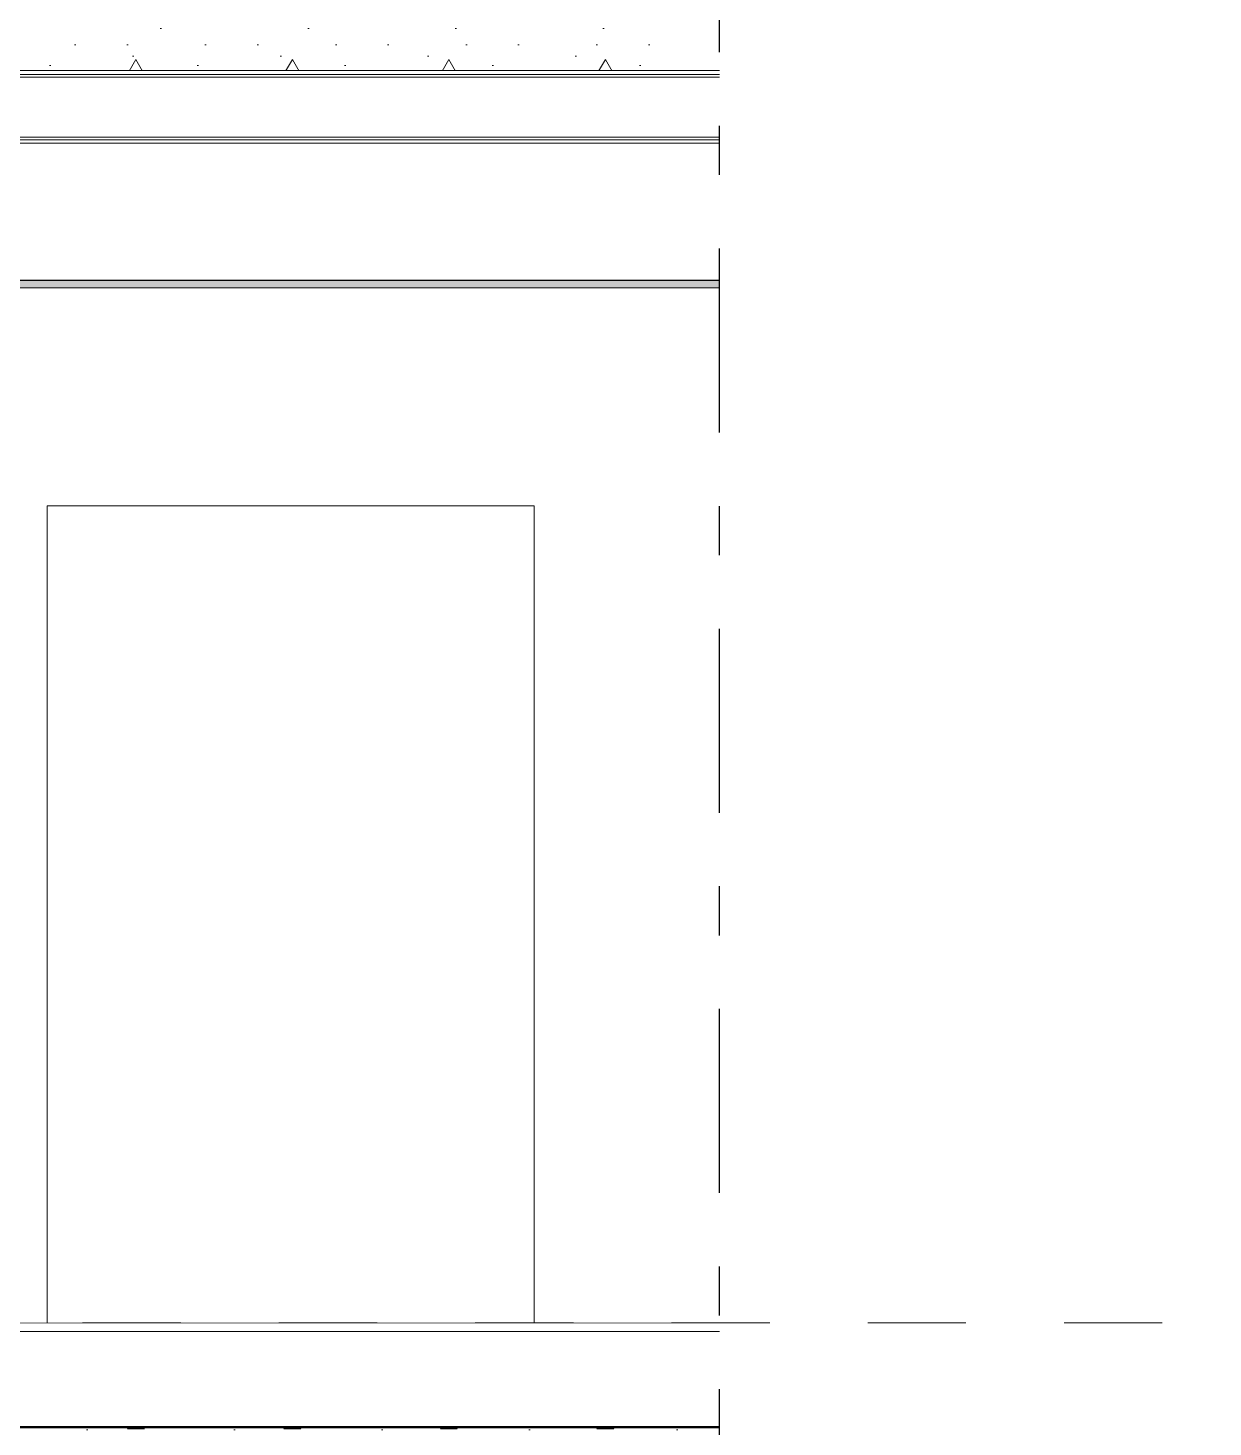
# Model space of a CAD drawing. Header units: millimetres. Extents: x -48147 to 1468943, y -496296 to 18123.
# Drawn here: x 1423319 to 1426727, y -483496 to -479471 of the extents above; entities that cross this region are included whole.
import ezdxf
from ezdxf.enums import TextEntityAlignment as Align

# ---------------------------------------------------------------- set-up
doc = ezdxf.new("R2010")
doc.units = ezdxf.units.MM
doc.header["$MEASUREMENT"] = 0
for name, pattern in [('Dashed', [2822.222233, 1411.111116, -1411.111116]), ('Double Dashed', [1093.611073, 529.166651, -211.666656, 141.111112, -211.666656]), ('Wipeout_Contour', [1000, 0, -1000])]:
    doc.linetypes.add(name, pattern=pattern)
for name, color, linetype, lineweight, true_color in [('0_Pen_No__105', 7, 'Continuous', 15, 0xa6a6a6), ('A-230-M_FLOOR.IFC Import_Pen_No__104', 7, 'Continuous', 15, 0xa6a6a6), ('A-230-M_FLOOR.IFC Import_Pen_No__109', 7, 'Continuous', 15, 0xa6a6a6), ('A-230-M_FLOOR.IFC Import_Pen_No__24', 7, 'Continuous', 50, 0x2a2a2a), ('A-230-M_FLOOR.IFC Import_Pen_No__29', 7, 'Continuous', 50, 0x2a2a2a), ('A-25-M_Wall_Int_Pen_No__107', 7, 'Continuous', 15, 0xa6a6a6), ('New_A-15-MG_Structural_Grid_Phase_2_Pen_No__222', 7, 'Continuous', 13, 0x65af33), ('New_A-20-M_Ceiling_Pen_No__107', 7, 'Continuous', 15, 0xa6a6a6), ('New_A-20-M_Ceiling_Pen_No__29', 7, 'Continuous', 50, 0x2a2a2a), ('New_A-20-M_Floor_Slab_Pen_No__147', 7, 'Continuous', 0, 0x606060), ('New_A-20-M_Floor_Slab_Pen_No__149', 7, 'Continuous', 0, 0x2a2a2a), ('New_A-20-M_Roof_Pen_No__53', 7, 'Continuous', 35, 0x444444), ('New_A-25-M_Wall_Ext_Pen_No__107', 7, 'Continuous', 15, 0xa6a6a6)]:
    doc.layers.add(name, color=color, linetype=linetype, lineweight=lineweight, true_color=true_color)
for name, color, linetype in [('A-230-M_FLOOR.IFC Import', 7, 'Continuous'), ('A-25-M_Wall_Int', 7, 'Continuous'), ('A-95-P_Drawing', 7, 'Continuous'), ('New_A-15-MG_Structural_Grid_Phase_2', 7, 'Continuous'), ('New_A-20-M_Ceiling', 7, 'Continuous'), ('New_A-20-M_Floor_Slab', 7, 'Continuous'), ('New_A-20-M_Roof', 7, 'Continuous'), ('New_A-25-M_Wall_Ext', 7, 'Continuous'), ('New_A-80-M_Lift', 7, 'Continuous'), ('New_ArchiCAD Doors', 7, 'Continuous'), ('S-280-M_COLUMN.IFC Import', 7, 'Continuous'), ('S-280-M_STRUCT_FRAME.IFC Import', 7, 'Continuous')]:
    doc.layers.add(name, color=color, linetype=linetype)
for name, color, linetype, lineweight in [('A-230-M_FLOOR.IFC Import_Pen_No__4', 7, 'Continuous', 20), ('A-25-M_Wall_Int_Pen_No__1', 7, 'Continuous', 13), ('A-25-M_Wall_Int_Pen_No__87', 8, 'Continuous', 20), ('A-95-P_Drawing_Pen_No__194', 7, 'Continuous', 25), ('New_A-20-M_Ceiling_Pen_No__89', 8, 'Continuous', 20), ('New_A-20-M_Floor_Slab_Pen_No__146', 8, 'Continuous', 0), ('New_A-20-M_Floor_Slab_Pen_No__4', 7, 'Continuous', 20), ('New_A-20-M_Roof_Pen_No__85', 8, 'Continuous', 20), ('New_A-25-M_Wall_Ext_Pen_No__1', 7, 'Continuous', 13), ('New_A-25-M_Wall_Ext_Pen_No__87', 8, 'Continuous', 20), ('New_ArchiCAD Doors_Pen_No__87', 8, 'Continuous', 20), ('S-280-M_COLUMN.IFC Import_Pen_No__88', 8, 'Continuous', 20), ('S-280-M_STRUCT_FRAME.IFC Import_Pen_No__1', 7, 'Continuous', 13), ('S-280-M_STRUCT_FRAME.IFC Import_Pen_No__160', 5, 'Continuous', 200), ('S-280-M_STRUCT_FRAME.IFC Import_Pen_No__90', 8, 'Continuous', 20)]:
    doc.layers.add(name, color=color, linetype=linetype, lineweight=lineweight)
doc.styles.add('GENERATED_STYLE_2', font='')
doc.styles.get('GENERATED_STYLE_2').set_extended_font_data('Swis721 BT')
pattern_1 = [(60, (1411454.48, -491295.517), (-43.30127, 25), []), (120, (1411454.48, -491295.517), (43.30127, 25), [])]
pattern_2 = [(0, (1411454.5, -491295.5), (0, 779.423), [48.75, -401.25]), (0, (1411679.5, -490905.8), (0, 779.423), [48.75, -401.25]), (60, (1411454.5, -491295.5), (-675, 389.711), [48.75, -401.25]), (60, (1411904.5, -491295.5), (-675, 389.711), [48.75, -401.25]), (120, (1411503.2, -491295.5), (675, 389.711), [48.75, -401.25]), (120, (1411953.2, -491295.5), (675, 389.711), [48.75, -401.25]), (0, (1411454.48, -491220.52), (0, 150), [0, -150, 0, -225]), (45, (1411529.48, -491220.52), (-106.066, 106.066), [0, -112.5, 0, -187.5])]

# ---------------------------------------------------------------- blocks, each defined once
blk = doc.blocks.new('Section Elem_15_1', base_point=(1411454.5, -491295.5))
at = {"color": 254, "linetype": 'Wipeout_Contour', "lineweight": 0, "ltscale": 6013013.850710493}
blk.add_wipeout([(1425767.7, -483195.5), (1421181.9, -483195.5), (1421181.9, -483220.5), (1425767.7, -483220.5)], dxfattribs=at).dxf.layer = 'New_A-20-M_Floor_Slab'
at = {"color": 254, "linetype": 'Wipeout_Contour', "lineweight": 0, "ltscale": 6022186.471786925}
blk.add_wipeout([(1425904.3, -483220.5), (1425904.3, -483195.5), (1425888.6, -483195.5), (1425888.6, -483220.5)], dxfattribs=at).dxf.layer = 'New_A-20-M_Floor_Slab'
at = {"color": 254, "linetype": 'Wipeout_Contour', "lineweight": 0, "ltscale": 6022954.904677123}
blk.add_wipeout([(1426104.5, -483195.5), (1426074.2, -483195.5), (1426074.2, -483279), (1426104.5, -483279.3)], dxfattribs=at).dxf.layer = 'New_A-20-M_Floor_Slab'
at = {"layer": 'New_A-20-M_Floor_Slab_Pen_No__4', "linetype": 'Continuous'}
for p, q in [((1425767.7, -483195.5), (1421181.9, -483195.5)), ((1425904.3, -483195.5), (1425888.6, -483195.5))]:
    blk.add_line(p, q, dxfattribs=at)
at = {"color": 254, "linetype": 'Wipeout_Contour', "lineweight": 0, "ltscale": 6013206.765258628}
blk.add_wipeout([(1421181.9, -483220.5), (1421181.9, -483495.5), (1425767.7, -483495.5), (1425767.7, -483220.5)], dxfattribs=at).dxf.layer = 'New_A-20-M_Floor_Slab'
at = {"color": 254, "linetype": 'Wipeout_Contour', "lineweight": 0, "ltscale": 6022379.092114766}
blk.add_wipeout([(1425904.3, -483495.5), (1425904.3, -483220.5), (1425888.6, -483220.5), (1425888.6, -483495.5)], dxfattribs=at).dxf.layer = 'New_A-20-M_Floor_Slab'
at = {"layer": 'New_A-20-M_Floor_Slab_Pen_No__149', "linetype": 'Continuous', "flags": 128}
blk.add_lwpolyline([(1425904.3, -483195.5), (1425904.3, -483220.5), (1425904.3, -483495.5)], dxfattribs=at)
at = {"layer": 'New_A-20-M_Floor_Slab_Pen_No__4', "linetype": 'Continuous'}
for p, q in [((1425767.7, -483220.5), (1421181.9, -483220.5)), ((1425904.3, -483220.5), (1425888.6, -483220.5))]:
    blk.add_line(p, q, dxfattribs=at)
blk = doc.blocks.new('Section Elem_30_1', base_point=(1411454.5, -491295.5))
at = {"layer": 'New_A-25-M_Wall_Ext_Pen_No__87', "linetype": 'Continuous'}
blk.add_line((1431703.1, -483195.5), (1426273.3, -483195.5), dxfattribs=at)
at = {"color": 254, "linetype": 'Wipeout_Contour', "lineweight": 0, "ltscale": 9026619.218920939}
blk.add_wipeout([(1425888.6, -479606.5), (1425888.6, -479889), (1425894.3, -479886.6), (1425896.9, -479880.3), (1425896.9, -479615.1), (1425894.3, -479608.8)], dxfattribs=at).dxf.layer = 'New_A-25-M_Wall_Ext'
at = {"color": 254, "linetype": 'Wipeout_Contour', "lineweight": 0, "ltscale": 6017963.711902513}
blk.add_wipeout([(1425888.6, -479899.9), (1425888.6, -479905.5), (1425908.3, -479905.5), (1425908.3, -479899.9)], dxfattribs=at).dxf.layer = 'New_A-25-M_Wall_Ext'
at = {"color": 254, "linetype": 'Wipeout_Contour', "lineweight": 0, "ltscale": 9026693.408530122}
blk.add_wipeout([(1425904, -479880.3), (1425906.6, -479886.6), (1425908.3, -479887.3), (1425908.3, -479608.1), (1425906.6, -479608.8), (1425904, -479615.1)], dxfattribs=at).dxf.layer = 'New_A-25-M_Wall_Ext'
blk = doc.blocks.new('Section Elem_149_1', base_point=(1411454.5, -491295.5))
at = {"color": 254, "linetype": 'Wipeout_Contour', "lineweight": 0, "ltscale": 6033766.276883436}
blk.add_wipeout([(1425904.3, -483645.5), (1431755.4, -483645.5), (1431755.4, -483495.5), (1425904.3, -483495.5)], dxfattribs=at).dxf.layer = 'New_A-20-M_Floor_Slab'
at = {"layer": 'New_A-20-M_Floor_Slab_Pen_No__146', "linetype": 'Continuous'}
h = blk.add_hatch(dxfattribs=at)
h.set_pattern_fill('Structural_Concrete_0001', color=256, style=0, pattern_type=2)
h.set_pattern_definition([(45, (1411454.5, -491295.5), (-367.423, 367.423), [50, -250]), (45, (1411376.83, -491005.74), (-367.423, 367.423), [50, -250]), (105, (1411454.5, -491295.5), (501.91, 134.486), [50, -250]), (105, (1411666.6, -491083.4), (501.91, 134.486), [50, -250]), (165, (1411489.83, -491260.16), (134.486, 501.91), [50, -250]), (165, (1411701.97, -491048.03), (134.486, 501.91), [50, -250]), (45, (1411419.12, -491260.16), (-70.7107, 70.7107), [0, -100, 0, -150]), (90, (1411454.48, -491224.81), (-100, 0), [0, -75, 0, -125])])
h.paths.add_polyline_path([(1425904.3, -483645.5), (1431755.4, -483645.5), (1431755.4, -483495.5), (1425904.3, -483495.5)])
at = {"layer": 'New_A-20-M_Floor_Slab_Pen_No__147', "linetype": 'Continuous'}
blk.add_line((1425904.3, -483495.5), (1425904.3, -483645.5), dxfattribs=at)
blk = doc.blocks.new('Section Elem_198_1', base_point=(1411454.5, -491295.5))
at = {"color": 254, "linetype": 'Wipeout_Contour', "lineweight": 0, "ltscale": 6013762.28464279}
blk.add_wipeout([(1423374.6, -480845.5), (1423374.6, -483195.5), (1424774.6, -483195.5), (1424774.6, -480845.5)], dxfattribs=at).dxf.layer = 'New_A-80-M_Lift'
blk = doc.blocks.new('Section Elem_392_1', base_point=(1411454.5, -491295.5))
at = {"layer": 'New_A-20-M_Ceiling_Pen_No__29', "linetype": 'Continuous'}
blk.add_line((1425619.6, -480195.5), (1425619.6, -480220.5), dxfattribs=at)
at = {"color": 254, "linetype": 'Wipeout_Contour', "lineweight": 0, "ltscale": 6000031.233860286}
blk.add_wipeout([(1420946.7, -480220.5), (1421181.9, -480220.5), (1421181.9, -480195.5), (1420946.7, -480195.5)], dxfattribs=at).dxf.layer = 'New_A-20-M_Ceiling'
at = {"layer": 'New_A-20-M_Ceiling_Pen_No__107', "linetype": 'Continuous'}
blk.add_hatch(color=256, dxfattribs=at).paths.add_polyline_path([(1425619.6, -480220.5), (1425619.6, -480195.5), (1421181.9, -480195.5), (1421181.9, -480220.5)])
at = {"layer": 'New_A-20-M_Ceiling_Pen_No__29', "linetype": 'Continuous'}
for p, q in [((1421181.9, -480195.5), (1421181.9, -480220.5)), ((1425619.6, -480195.5), (1421181.9, -480195.5)), ((1425619.6, -480220.5), (1421181.9, -480220.5))]:
    blk.add_line(p, q, dxfattribs=at)
at = {"layer": 'New_A-20-M_Ceiling_Pen_No__89', "linetype": 'Continuous'}
for p, q in [((1421181.9, -480195.5), (1420946.7, -480195.5)), ((1420946.7, -480195.5), (1420946.7, -480220.5)), ((1421181.9, -480220.5), (1420946.7, -480220.5))]:
    blk.add_line(p, q, dxfattribs=at)
blk = doc.blocks.new('Section Elem_420_1', base_point=(1411454.5, -491295.5))
at = {"layer": 'New_A-25-M_Wall_Ext_Pen_No__107', "linetype": 'Continuous'}
blk.add_hatch(color=256, dxfattribs=at).paths.add_polyline_path([(1426273.3, -483195.5), (1426273.3, -471380.5), (1426272.6, -471380.5), (1426272.6, -483195.5)])
at = {"color": 254, "linetype": 'Wipeout_Contour', "lineweight": 0, "ltscale": 6015719.551379137}
blk.add_wipeout([(1426272.6, -471380.5), (1426073.8, -471380.5), (1426073.8, -483195.5), (1426272.6, -483195.5)], dxfattribs=at).dxf.layer = 'New_A-25-M_Wall_Ext'
at = {"layer": 'New_A-25-M_Wall_Ext_Pen_No__107', "linetype": 'Continuous', "lineweight": 0, "true_color": 0x535353}
blk.add_hatch(color=251, dxfattribs=at).paths.add_polyline_path([(1426073.3, -471380.5), (1426070.3, -471380.5), (1426070.3, -483195.5), (1426073.3, -483195.5)])
at = {"layer": 'New_A-25-M_Wall_Ext_Pen_No__107', "linetype": 'Continuous'}
blk.add_hatch(color=256, dxfattribs=at).paths.add_polyline_path([(1426073.8, -471380.5), (1426073.3, -471380.5), (1426073.3, -483195.5), (1426073.8, -483195.5)])
h = blk.add_hatch(dxfattribs=at)
h.set_pattern_fill('Batt_Insulation_0001', color=256, style=0, pattern_type=2)
h.set_pattern_definition(pattern_1)
h.paths.add_polyline_path([(1426272.6, -471380.5), (1426073.8, -471380.5), (1426073.8, -483195.5), (1426272.6, -483195.5)])
at = {"layer": 'New_A-25-M_Wall_Ext_Pen_No__1', "linetype": 'Continuous'}
for p, q in [((1426272.6, -471380.5), (1426272.6, -483195.5)), ((1426273.3, -471380.5), (1426273.3, -483195.5))]:
    blk.add_line(p, q, dxfattribs=at)
at = {"color": 254, "linetype": 'Wipeout_Contour', "lineweight": 0, "ltscale": 6015056.12478096}
blk.add_wipeout([(1426070.3, -471380.5), (1425926.3, -471380.5), (1425926.3, -483195.5), (1426070.3, -483195.5)], dxfattribs=at).dxf.layer = 'New_A-25-M_Wall_Ext'
at = {"layer": 'New_A-25-M_Wall_Ext_Pen_No__107', "linetype": 'Continuous', "lineweight": 0, "true_color": 0x535353}
blk.add_hatch(color=251, dxfattribs=at).paths.add_polyline_path([(1425926.3, -471380.5), (1425923.3, -471380.5), (1425923.3, -475095.5), (1425923.3, -475395.5), (1425923.3, -479145.5), (1425923.3, -479445.5), (1425923.3, -483195.5), (1425926.3, -483195.5)])
at = {"layer": 'New_A-25-M_Wall_Ext_Pen_No__1', "linetype": 'Continuous'}
for p, q in [((1426070.3, -471380.5), (1426070.3, -483195.5)), ((1426073.3, -471380.5), (1426073.3, -483195.5)), ((1426073.8, -471380.5), (1426073.8, -483195.5))]:
    blk.add_line(p, q, dxfattribs=at)
at = {"layer": 'New_A-25-M_Wall_Ext_Pen_No__1', "linetype": 'Continuous', "flags": 128}
blk.add_lwpolyline([(1426273.3, -483195.5), (1426272.6, -483195.5), (1426073.8, -483195.5), (1426073.3, -483195.5), (1426070.3, -483195.5), (1426054.4, -483195.5)], dxfattribs=at)
at = {"color": 254, "linetype": 'Wipeout_Contour', "lineweight": 0, "ltscale": 6019844.966510762}
blk.add_wipeout([(1425923.3, -479445.5), (1425908.3, -479445.5), (1425908.3, -483195.5), (1425923.3, -483195.5)], dxfattribs=at).dxf.layer = 'New_A-25-M_Wall_Ext'
at = {"layer": 'New_A-25-M_Wall_Ext_Pen_No__107', "linetype": 'Continuous'}
h = blk.add_hatch(dxfattribs=at)
h.set_pattern_fill('Plaster_0001', color=256, style=0, pattern_type=2)
h.set_pattern_definition([(270, (1411454.48, -491295.52), (173.2051, 0), [0, -100]), (270, (1411541.08, -491345.52), (173.2051, 0), [0, -100])])
h.paths.add_polyline_path([(1425923.3, -479445.5), (1425908.3, -479445.5), (1425908.3, -483195.5), (1425923.3, -483195.5)])
at = {"layer": 'New_A-25-M_Wall_Ext_Pen_No__1', "linetype": 'Continuous'}
for p, q in [((1425926.3, -471380.5), (1425926.3, -483195.5)), ((1425908.3, -479445.5), (1425908.3, -483195.5))]:
    blk.add_line(p, q, dxfattribs=at)
at = {"layer": 'New_A-25-M_Wall_Ext_Pen_No__1', "linetype": 'Continuous', "flags": 128}
blk.add_lwpolyline([(1425923.3, -471380.5), (1425923.3, -475095.5), (1425923.3, -475120.5), (1425923.3, -475395.5), (1425923.3, -479145.5), (1425923.3, -479170.5), (1425923.3, -479445.5), (1425923.3, -483195.5)], dxfattribs=at)
blk = doc.blocks.new('Section Elem_473_1', base_point=(1411454.5, -491295.5))
at = {"color": 254, "linetype": 'Wipeout_Contour', "lineweight": 0, "ltscale": 6033824.570686288}
blk.add_wipeout([(1431750, -483495.5), (1431750, -483345.5), (1426053.3, -483278.7), (1426053.3, -483495.5)], dxfattribs=at).dxf.layer = 'New_A-20-M_Roof'
at = {"layer": 'New_A-20-M_Roof_Pen_No__85', "linetype": 'Continuous'}
h = blk.add_hatch(dxfattribs=at)
h.set_pattern_fill('Batt_Insulation_0001', color=256, style=0, pattern_type=2)
h.set_pattern_definition(pattern_1)
h.paths.add_polyline_path([(1431750, -483495.5), (1431750, -483345.5), (1426053.3, -483278.7), (1426053.3, -483495.5)])
at = {"layer": 'New_A-20-M_Roof_Pen_No__53', "linetype": 'Continuous'}
for q in [(1426053.3, -483495.5), (1431750, -483345.5)]:
    blk.add_line((1426053.3, -483278.7), q, dxfattribs=at)
blk = doc.blocks.new('Section Elem_518_1', base_point=(1411454.5, -491295.5))
at = {"color": 254, "linetype": 'Wipeout_Contour', "lineweight": 0, "ltscale": 6022895.969322653}
blk.add_wipeout([(1426074.2, -483195.5), (1426073.4, -483195.5), (1426073.4, -483278.9), (1426074.2, -483279)], dxfattribs=at).dxf.layer = 'A-25-M_Wall_Int'
at = {"layer": 'A-25-M_Wall_Int_Pen_No__87', "linetype": 'Continuous'}
blk.add_line((1426074.2, -483195.5), (1426074.2, -483279), dxfattribs=at)
blk = doc.blocks.new('Section Elem_519_1', base_point=(1411454.5, -491295.5))
at = {"color": 254, "linetype": 'Wipeout_Contour', "lineweight": 0, "ltscale": 6019230.685014045}
blk.add_wipeout([(1425619.6, -479802.3), (1425619.6, -483195.5), (1425767.7, -483195.5), (1425767.7, -479802.3)], dxfattribs=at).dxf.layer = 'A-25-M_Wall_Int'
at = {"layer": 'A-25-M_Wall_Int_Pen_No__87', "linetype": 'Continuous'}
for p, q in [((1425619.6, -479802.3), (1425619.6, -480195.5)), ((1425619.6, -480220.5), (1425619.6, -483195.5))]:
    blk.add_line(p, q, dxfattribs=at)
blk = doc.blocks.new('Section Elem_520_1', base_point=(1411454.5, -491295.5))
at = {"color": 254, "linetype": 'Wipeout_Contour', "lineweight": 0, "ltscale": 6019962.207325121}
blk.add_wipeout([(1425852.7, -479595.5), (1425852.7, -483495.5), (1425888.6, -483495.5), (1425888.6, -479595.5)], dxfattribs=at).dxf.layer = 'A-25-M_Wall_Int'
at = {"layer": 'A-25-M_Wall_Int_Pen_No__1', "linetype": 'Continuous'}
blk.add_line((1425888.6, -479595.5), (1425888.6, -483195.5), dxfattribs=at)
blk = doc.blocks.new('Section Elem_521_1', base_point=(1411454.5, -491295.5))
at = {"layer": 'A-25-M_Wall_Int_Pen_No__107', "linetype": 'Continuous', "lineweight": 0, "true_color": 0x535353}
blk.add_hatch(color=251, dxfattribs=at).paths.add_polyline_path([(1425852.7, -479595.5), (1425849.7, -479595.5), (1425849.7, -483495.5), (1425852.7, -483495.5)])
at = {"color": 254, "linetype": 'Wipeout_Contour', "lineweight": 0, "ltscale": 6019761.456946357}
blk.add_wipeout([(1425849.7, -479595.5), (1425785.7, -479595.5), (1425785.7, -483495.5), (1425849.7, -483495.5)], dxfattribs=at).dxf.layer = 'A-25-M_Wall_Int'
at = {"layer": 'A-25-M_Wall_Int_Pen_No__107', "linetype": 'Continuous'}
blk.add_hatch(color=256, dxfattribs=at).paths.add_polyline_path([(1425782.7, -479595.5), (1425767.7, -479595.5), (1425767.7, -483495.5), (1425782.7, -483495.5)])
at = {"layer": 'A-25-M_Wall_Int_Pen_No__107', "linetype": 'Continuous', "lineweight": 0, "true_color": 0x535353}
blk.add_hatch(color=251, dxfattribs=at).paths.add_polyline_path([(1425785.7, -479595.5), (1425782.7, -479595.5), (1425782.7, -483495.5), (1425785.7, -483495.5)])
at = {"layer": 'A-25-M_Wall_Int_Pen_No__1', "linetype": 'Continuous'}
for p, q in [((1425767.7, -479595.5), (1425767.7, -483195.5)), ((1425782.7, -479595.5), (1425782.7, -483495.5)), ((1425785.7, -479595.5), (1425785.7, -483495.5)), ((1425849.7, -479595.5), (1425849.7, -483495.5)), ((1425852.7, -479595.5), (1425852.7, -483495.5))]:
    blk.add_line(p, q, dxfattribs=at)
at = {"layer": 'A-25-M_Wall_Int_Pen_No__1', "linetype": 'Continuous', "flags": 128}
blk.add_lwpolyline([(1425767.7, -483195.5), (1425767.7, -483220.5), (1425767.7, -483495.5)], dxfattribs=at)
blk = doc.blocks.new('Section Elem_525_1', base_point=(1411454.5, -491295.5))
at = {"color": 254, "linetype": 'Wipeout_Contour', "lineweight": 0, "ltscale": 9015366.819887174}
blk.add_wipeout([(1423015.3, -479595.5), (1422989.6, -479595.5), (1422989.6, -480195.5), (1425619.6, -480195.5), (1425619.6, -479802.3), (1423015.3, -479802.3)], dxfattribs=at).dxf.layer = 'New_A-80-M_Lift'
at = {"color": 254, "linetype": 'Wipeout_Contour', "lineweight": 0, "ltscale": 12027997.04836502}
blk.add_wipeout([(1422989.6, -480220.5), (1422989.6, -483195.5), (1423374.6, -483195.5), (1423374.6, -480845.5), (1424774.6, -480845.5), (1424774.6, -483195.5), (1425619.6, -483195.5), (1425619.6, -480220.5)], dxfattribs=at).dxf.layer = 'New_A-80-M_Lift'
blk = doc.blocks.new('Section Elem_527_1', base_point=(1411454.5, -491295.5))
at = {"layer": 'New_ArchiCAD Doors_Pen_No__87', "linetype": 'Continuous'}
for p, q in [((1423374.6, -480845.5), (1423374.6, -483195.5)), ((1424774.6, -480845.5), (1423374.6, -480845.5)), ((1424774.6, -483195.5), (1424774.6, -480845.5))]:
    blk.add_line(p, q, dxfattribs=at)
blk = doc.blocks.new('Section Elem_710_1', base_point=(1411454.5, -491295.5))
at = {"color": 254, "linetype": 'Wipeout_Contour', "lineweight": 0, "ltscale": 6013733.823394473}
blk.add_wipeout([(1425904.4, -483645.5), (1425904.4, -483495.5), (1421179.1, -483495.5), (1421179.1, -483645.5)], dxfattribs=at).dxf.layer = 'A-230-M_FLOOR.IFC Import'
at = {"layer": 'A-230-M_FLOOR.IFC Import_Pen_No__109', "linetype": 'Continuous'}
h = blk.add_hatch(dxfattribs=at)
h.set_pattern_fill('Lightweight_Concrete_0001', color=256, style=0, pattern_type=2)
h.set_pattern_definition(pattern_2)
h.paths.add_polyline_path([(1425904.4, -483645.5), (1425904.4, -483495.5), (1421179.1, -483495.5), (1421179.1, -483645.5)])
at = {"layer": 'A-230-M_FLOOR.IFC Import_Pen_No__29', "linetype": 'Continuous', "flags": 128}
blk.add_lwpolyline([(1425904.4, -483495.5), (1425904.3, -483495.5), (1425888.6, -483495.5), (1425852.7, -483495.5), (1425849.7, -483495.5), (1425785.7, -483495.5), (1425782.7, -483495.5), (1425767.7, -483495.5), (1421181.9, -483495.5)], dxfattribs=at)
blk = doc.blocks.new('Section Elem_718_1', base_point=(1411454.5, -491295.5))
at = {"color": 254, "linetype": 'Wipeout_Contour', "lineweight": 0, "ltscale": 6018607.762731398}
blk.add_wipeout([(1425908.3, -479905.5), (1425888.6, -479905.5), (1425888.6, -480908.5), (1425908.3, -480908.5)], dxfattribs=at).dxf.layer = 'S-280-M_COLUMN.IFC Import'
at = {"color": 254, "linetype": 'Wipeout_Contour', "lineweight": 0, "ltscale": 12043202.91583445}
blk.add_wipeout([(1425888.6, -483195.5), (1425904.3, -483195.5), (1425904.3, -483495.5), (1425904.4, -483495.5), (1425904.4, -483195.5), (1425908.3, -483195.5), (1425908.3, -481060.9), (1425888.6, -481060.9)], dxfattribs=at).dxf.layer = 'S-280-M_COLUMN.IFC Import'
at = {"layer": 'S-280-M_COLUMN.IFC Import_Pen_No__88', "linetype": 'Continuous'}
blk.add_line((1425908.3, -479905.5), (1425888.6, -479905.5), dxfattribs=at)
at = {"color": 254, "linetype": 'Wipeout_Contour', "lineweight": 0, "ltscale": 12038649.18254871}
blk.add_wipeout([(1425888.6, -481054.1), (1425889.9, -481054.1), (1425895.3, -481051.9), (1425897.5, -481046.5), (1425897.5, -480922.9), (1425895.3, -480917.5), (1425889.9, -480915.3), (1425888.6, -480915.3)], dxfattribs=at).dxf.layer = 'S-280-M_COLUMN.IFC Import'
at = {"color": 254, "linetype": 'Wipeout_Contour', "lineweight": 0, "ltscale": 9029060.009194765}
blk.add_wipeout([(1425903.3, -480922.9), (1425903.3, -481046.5), (1425905.6, -481051.9), (1425908.3, -481053), (1425908.3, -480916.4), (1425905.6, -480917.5)], dxfattribs=at).dxf.layer = 'S-280-M_COLUMN.IFC Import'
blk = doc.blocks.new('Section Elem_722_1', base_point=(1411454.5, -491295.5))
at = {"color": 254, "linetype": 'Wipeout_Contour', "lineweight": 0, "ltscale": 6022858.484763374}
blk.add_wipeout([(1426054.4, -483195.5), (1426054.4, -483278.7), (1426073.4, -483278.9), (1426073.4, -483195.5)], dxfattribs=at).dxf.layer = 'S-280-M_COLUMN.IFC Import'
at = {"layer": 'S-280-M_COLUMN.IFC Import_Pen_No__88', "linetype": 'Continuous'}
blk.add_line((1426073.4, -483195.5), (1426073.4, -483278.9), dxfattribs=at)
blk = doc.blocks.new('Section Elem_725_1', base_point=(1411454.5, -491295.5))
at = {"layer": 'S-280-M_STRUCT_FRAME.IFC Import_Pen_No__160', "linetype": 'Continuous', "lineweight": 0, "true_color": 0x00007f}
blk.add_hatch(color=176, dxfattribs=at).paths.add_polyline_path([(1425976.5, -481060.9), (1425976.5, -481054.1), (1425910.9, -481054.1), (1425905.6, -481051.9), (1425903.3, -481046.5), (1425903.3, -480922.9), (1425905.6, -480917.5), (1425910.9, -480915.3), (1425976.5, -480915.3), (1425976.5, -480908.5), (1425824.3, -480908.5), (1425824.3, -480915.3), (1425889.9, -480915.3), (1425895.3, -480917.5), (1425897.5, -480922.9), (1425897.5, -481046.5), (1425895.3, -481051.9), (1425889.9, -481054.1), (1425824.3, -481054.1), (1425824.3, -481060.9)])
at = {"layer": 'S-280-M_STRUCT_FRAME.IFC Import_Pen_No__1', "linetype": 'Continuous'}
for p, q in [((1425824.3, -480908.5), (1425824.3, -480915.3)), ((1425976.5, -480908.5), (1425824.3, -480908.5)), ((1425976.5, -480908.5), (1425976.5, -480915.3)), ((1425824.3, -481054.1), (1425824.3, -481060.9)), ((1425976.5, -481060.9), (1425824.3, -481060.9)), ((1425976.5, -481054.1), (1425976.5, -481060.9))]:
    blk.add_line(p, q, dxfattribs=at)
at = {"layer": 'S-280-M_STRUCT_FRAME.IFC Import_Pen_No__1', "linetype": 'Continuous', "flags": 128}
for points in [[(1425895.3, -480917.5), (1425889.9, -480915.3), (1425824.3, -480915.3)], [(1425895.3, -480917.5), (1425897.5, -480922.9), (1425897.5, -481046.5), (1425895.3, -481051.9)], [(1425905.6, -480917.5), (1425903.3, -480922.9), (1425903.3, -481046.5), (1425905.6, -481051.9)], [(1425976.5, -480915.3), (1425910.9, -480915.3), (1425905.6, -480917.5)], [(1425895.3, -481051.9), (1425889.9, -481054.1), (1425824.3, -481054.1)], [(1425905.6, -481051.9), (1425910.9, -481054.1), (1425976.5, -481054.1)]]:
    blk.add_lwpolyline(points, dxfattribs=at)
blk = doc.blocks.new('Section Elem_726_1', base_point=(1411454.5, -491295.5))
at = {"color": 254, "linetype": 'Wipeout_Contour', "lineweight": 0, "ltscale": 6034041.713198304}
blk.add_wipeout([(1431900.6, -483495.5), (1425904.4, -483495.5), (1425904.4, -483645.5), (1431900.6, -483645.5)], dxfattribs=at).dxf.layer = 'A-230-M_FLOOR.IFC Import'
at = {"layer": 'A-230-M_FLOOR.IFC Import_Pen_No__109', "linetype": 'Continuous'}
h = blk.add_hatch(dxfattribs=at)
h.set_pattern_fill('Lightweight_Concrete_0001', color=256, style=0, pattern_type=2)
h.set_pattern_definition(pattern_2)
h.paths.add_polyline_path([(1431900.6, -483495.5), (1425904.4, -483495.5), (1425904.4, -483645.5), (1431900.6, -483645.5)])
at = {"layer": 'A-230-M_FLOOR.IFC Import_Pen_No__29', "linetype": 'Continuous', "flags": 128}
blk.add_lwpolyline([(1431900.6, -483495.5), (1431756.1, -483495.5), (1431755.4, -483495.5), (1431750.6, -483495.5), (1431750, -483495.5), (1426054.4, -483495.5), (1426053.3, -483495.5), (1425904.4, -483495.5)], dxfattribs=at)
blk = doc.blocks.new('Section Elem_728_1', base_point=(1411454.5, -491295.5))
at = {"color": 254, "linetype": 'Wipeout_Contour', "lineweight": 0, "ltscale": 9056096.74748485}
blk.add_wipeout([(1426104.5, -483195.5), (1426104.5, -483279.3), (1431750, -483345.5), (1431750, -483495.5), (1431750.6, -483495.5), (1431750.6, -483195.5)], dxfattribs=at).dxf.layer = 'A-230-M_FLOOR.IFC Import'
at = {"layer": 'A-230-M_FLOOR.IFC Import_Pen_No__4', "linetype": 'Continuous'}
blk.add_line((1426104.5, -483279.3), (1426104.5, -483195.5), dxfattribs=at)
blk = doc.blocks.new('Section Elem_730_1', base_point=(1411454.5, -491295.5))
at = {"layer": 'A-230-M_FLOOR.IFC Import_Pen_No__104', "linetype": 'Continuous', "lineweight": 0, "true_color": 0x535353}
blk.add_hatch(color=251, dxfattribs=at).paths.add_polyline_path([(1426054.4, -483495.5), (1426054.4, -483195.5), (1425904.4, -483195.5), (1425904.4, -483495.5)])
at = {"layer": 'A-230-M_FLOOR.IFC Import_Pen_No__24', "linetype": 'Continuous'}
for p, q in [((1425904.4, -483195.5), (1425904.4, -483495.5)), ((1425908.3, -483195.5), (1425904.4, -483195.5)), ((1426054.4, -483195.5), (1426054.4, -483495.5))]:
    blk.add_line(p, q, dxfattribs=at)
at = {"layer": 'A-230-M_FLOOR.IFC Import_Pen_No__24', "linetype": 'Continuous', "flags": 128}
blk.add_lwpolyline([(1426054.4, -483195.5), (1425926.3, -483195.5), (1425923.3, -483195.5), (1425908.3, -483195.5)], dxfattribs=at)
blk = doc.blocks.new('Section Elem_732_1', base_point=(1411454.5, -491295.5))
at = {"layer": 'S-280-M_STRUCT_FRAME.IFC Import_Pen_No__160', "linetype": 'Continuous', "lineweight": 0, "true_color": 0x00007f}
blk.add_hatch(color=176, dxfattribs=at).paths.add_polyline_path([(1425838.7, -479899.9), (1425962.1, -479899.9), (1425962.1, -479889.2), (1425912.9, -479889.2), (1425906.6, -479886.6), (1425904, -479880.3), (1425904, -479615.1), (1425906.6, -479608.8), (1425912.9, -479606.2), (1425962.1, -479606.2), (1425962.1, -479595.5), (1425838.7, -479595.5), (1425838.7, -479606.2), (1425888, -479606.2), (1425894.3, -479608.8), (1425896.9, -479615.1), (1425896.9, -479880.3), (1425894.3, -479886.6), (1425888, -479889.2), (1425838.7, -479889.2)])
at = {"layer": 'S-280-M_STRUCT_FRAME.IFC Import_Pen_No__1', "linetype": 'Continuous'}
for p, q in [((1425838.7, -479595.5), (1425838.7, -479606.2)), ((1425962.1, -479595.5), (1425962.1, -479606.2)), ((1425838.7, -479889.2), (1425838.7, -479899.9)), ((1425962.1, -479899.9), (1425838.7, -479899.9)), ((1425962.1, -479889.2), (1425962.1, -479899.9))]:
    blk.add_line(p, q, dxfattribs=at)
at = {"layer": 'S-280-M_STRUCT_FRAME.IFC Import_Pen_No__1', "linetype": 'Continuous', "flags": 128}
for points in [[(1425894.3, -479608.8), (1425888, -479606.2), (1425838.7, -479606.2)], [(1425894.3, -479608.8), (1425896.9, -479615.1), (1425896.9, -479880.3), (1425894.3, -479886.6)], [(1425906.6, -479608.8), (1425904, -479615.1), (1425904, -479880.3), (1425906.6, -479886.6)], [(1425962.1, -479606.2), (1425912.9, -479606.2), (1425906.6, -479608.8)], [(1425894.3, -479886.6), (1425888, -479889.2), (1425838.7, -479889.2)], [(1425906.6, -479886.6), (1425912.9, -479889.2), (1425962.1, -479889.2)]]:
    blk.add_lwpolyline(points, dxfattribs=at)
blk = doc.blocks.new('Section Elem_739_1', base_point=(1411454.5, -491295.5))
at = {"color": 254, "linetype": 'Wipeout_Contour', "lineweight": 0, "ltscale": 6008832.793971329}
blk.add_wipeout([(1421182.1, -479595.5), (1426054.4, -479595.5), (1426054.4, -479445.5), (1421182.1, -479445.5)], dxfattribs=at).dxf.layer = 'A-230-M_FLOOR.IFC Import'
at = {"layer": 'A-230-M_FLOOR.IFC Import_Pen_No__109', "linetype": 'Continuous'}
h = blk.add_hatch(dxfattribs=at)
h.set_pattern_fill('Lightweight_Concrete_0001', color=256, style=0, pattern_type=2)
h.set_pattern_definition(pattern_2)
h.paths.add_polyline_path([(1421182.1, -479595.5), (1426054.4, -479595.5), (1426054.4, -479445.5), (1421182.1, -479445.5)])
at = {"layer": 'A-230-M_FLOOR.IFC Import_Pen_No__29', "linetype": 'Continuous'}
for p, q in [((1426054.4, -479445.5), (1426054.4, -479595.5)), ((1425767.7, -479595.5), (1422964.8, -479595.5)), ((1426054.4, -479595.5), (1425962.1, -479595.5))]:
    blk.add_line(p, q, dxfattribs=at)
at = {"layer": 'A-230-M_FLOOR.IFC Import_Pen_No__29', "linetype": 'Continuous', "flags": 128}
blk.add_lwpolyline([(1425962.1, -479595.5), (1425888.6, -479595.5), (1425852.7, -479595.5), (1425849.7, -479595.5), (1425838.7, -479595.5), (1425785.7, -479595.5), (1425782.7, -479595.5), (1425767.7, -479595.5)], dxfattribs=at)
blk = doc.blocks.new('Section Elem_742_1', base_point=(1411454.5, -491295.5))
at = {"color": 254, "linetype": 'Wipeout_Contour', "lineweight": 0, "ltscale": 6012116.958389271}
blk.add_wipeout([(1423015.3, -479792.7), (1423015.3, -479802.3), (1425767.7, -479802.3), (1425767.7, -479792.7)], dxfattribs=at).dxf.layer = 'S-280-M_STRUCT_FRAME.IFC Import'
at = {"color": 254, "linetype": 'Wipeout_Contour', "lineweight": 0, "ltscale": 6012109.407316312}
blk.add_wipeout([(1423015.3, -479790.5), (1423015.3, -479792.7), (1425767.7, -479792.7), (1425767.7, -479790.5)], dxfattribs=at).dxf.layer = 'S-280-M_STRUCT_FRAME.IFC Import'
at = {"color": 254, "linetype": 'Wipeout_Contour', "lineweight": 0, "ltscale": 6012104.555121148}
blk.add_wipeout([(1423015.3, -479785.1), (1423015.3, -479790.5), (1425767.7, -479790.5), (1425767.7, -479785.1)], dxfattribs=at).dxf.layer = 'S-280-M_STRUCT_FRAME.IFC Import'
at = {"color": 254, "linetype": 'Wipeout_Contour', "lineweight": 0, "ltscale": 6011991.077275297}
blk.add_wipeout([(1423015.3, -479612.7), (1423015.3, -479785.1), (1425767.7, -479785.1), (1425767.7, -479612.7)], dxfattribs=at).dxf.layer = 'S-280-M_STRUCT_FRAME.IFC Import'
at = {"layer": 'S-280-M_STRUCT_FRAME.IFC Import_Pen_No__90', "linetype": 'Continuous'}
for p, q in [((1423015.3, -479785.1), (1423015.3, -479790.5)), ((1423015.3, -479785.1), (1425767.7, -479785.1)), ((1423015.3, -479790.5), (1423015.3, -479792.7)), ((1423015.3, -479792.7), (1423015.3, -479802.3)), ((1423015.3, -479792.7), (1425767.7, -479792.7)), ((1423015.3, -479802.3), (1425767.7, -479802.3))]:
    blk.add_line(p, q, dxfattribs=at)
at = {"color": 254, "linetype": 'Wipeout_Contour', "lineweight": 0, "ltscale": 6011877.600503998}
blk.add_wipeout([(1423015.3, -479607.3), (1423015.3, -479612.7), (1425767.7, -479612.7), (1425767.7, -479607.3)], dxfattribs=at).dxf.layer = 'S-280-M_STRUCT_FRAME.IFC Import'
at = {"color": 254, "linetype": 'Wipeout_Contour', "lineweight": 0, "ltscale": 6011872.75019356}
blk.add_wipeout([(1423015.3, -479605.1), (1423015.3, -479607.3), (1425767.7, -479607.3), (1425767.7, -479605.1)], dxfattribs=at).dxf.layer = 'S-280-M_STRUCT_FRAME.IFC Import'
at = {"color": 254, "linetype": 'Wipeout_Contour', "lineweight": 0, "ltscale": 6011865.203682335}
blk.add_wipeout([(1425767.7, -479595.5), (1423015.3, -479595.5), (1423015.3, -479605.1), (1425767.7, -479605.1)], dxfattribs=at).dxf.layer = 'S-280-M_STRUCT_FRAME.IFC Import'
at = {"layer": 'S-280-M_STRUCT_FRAME.IFC Import_Pen_No__90', "linetype": 'Continuous'}
for p, q in [((1423015.3, -479595.5), (1423015.3, -479605.1)), ((1423015.3, -479605.1), (1423015.3, -479607.3)), ((1423015.3, -479605.1), (1425767.7, -479605.1)), ((1423015.3, -479607.3), (1423015.3, -479612.7)), ((1423015.3, -479612.7), (1423015.3, -479785.1)), ((1423015.3, -479612.7), (1425767.7, -479612.7))]:
    blk.add_line(p, q, dxfattribs=at)
blk = doc.blocks.new('Standard grid marker[4]_1', base_point=(1425900.3, -469890.9))
at = {"layer": 'New_A-15-MG_Structural_Grid_Phase_2_Pen_No__222', "linetype": 'Double Dashed'}
blk.add_line((1425900.3, -470890.9), (1425900.3, -494295.5), dxfattribs=at)
at = {"layer": 'New_A-15-MG_Structural_Grid_Phase_2_Pen_No__222', "style": 'GENERATED_STYLE_2'}
for tag, p in [('AC_MarkerText_1_0', (1425900.3, -469349.7)), ('AC_MarkerText_1_1', (1425900.3, -495754.3))]:
    blk.add_attdef(tag, text='', height=350, rotation=360, dxfattribs=at).set_placement(p, align=Align.MIDDLE_CENTER)
blk = doc.blocks.new('S-34 Building Section_STORY_MARKER', base_point=(1411454.5, -491295.5))
at = {"layer": '0_Pen_No__105', "linetype": 'Dashed', "ltscale": 0.2}
blk.add_line((1387916.2, -483195.5), (1445948.4, -483195.5), dxfattribs=at)

msp = doc.modelspace()

# ---------------------------------------------------------------- block references
at = {"layer": 'New_A-20-M_Floor_Slab'}
msp.add_blockref('Section Elem_15_1', (1411454.5, -491295.5), dxfattribs=at)

# ---------------------------------------------------------------- next in the draw order: block references
msp.add_blockref('Section Elem_149_1', (1411454.5, -491295.5), dxfattribs=at)
at = {"layer": 'New_A-25-M_Wall_Ext'}
msp.add_blockref('Section Elem_30_1', (1411454.5, -491295.5), dxfattribs=at)
at = {"layer": 'New_A-80-M_Lift'}
msp.add_blockref('Section Elem_198_1', (1411454.5, -491295.5), dxfattribs=at)

# ---------------------------------------------------------------- next in the draw order: block references
at = {"layer": 'New_A-20-M_Ceiling'}
msp.add_blockref('Section Elem_392_1', (1411454.5, -491295.5), dxfattribs=at)
at = {"layer": 'New_A-20-M_Roof'}
msp.add_blockref('Section Elem_473_1', (1411454.5, -491295.5), dxfattribs=at)
at = {"layer": 'New_A-25-M_Wall_Ext'}
msp.add_blockref('Section Elem_420_1', (1411454.5, -491295.5), dxfattribs=at)

# ---------------------------------------------------------------- next in the draw order: block references
at = {"layer": 'A-25-M_Wall_Int'}
for name in ['Section Elem_520_1', 'Section Elem_519_1', 'Section Elem_518_1']:
    msp.add_blockref(name, (1411454.5, -491295.5), dxfattribs=at)

# ---------------------------------------------------------------- next in the draw order: block references
msp.add_blockref('Section Elem_521_1', (1411454.5, -491295.5), dxfattribs=at)
at = {"layer": 'New_A-80-M_Lift'}
msp.add_blockref('Section Elem_525_1', (1411454.5, -491295.5), dxfattribs=at)
at = {"layer": 'S-280-M_COLUMN.IFC Import'}
msp.add_blockref('Section Elem_722_1', (1411454.5, -491295.5), dxfattribs=at)

# ---------------------------------------------------------------- next in the draw order: block references
at = {"layer": 'A-230-M_FLOOR.IFC Import'}
msp.add_blockref('Section Elem_710_1', (1411454.5, -491295.5), dxfattribs=at)
at = {"layer": 'New_ArchiCAD Doors'}
msp.add_blockref('Section Elem_527_1', (1411454.5, -491295.5), dxfattribs=at)

# ---------------------------------------------------------------- next in the draw order: block references
at = {"layer": 'S-280-M_COLUMN.IFC Import'}
msp.add_blockref('Section Elem_718_1', (1411454.5, -491295.5), dxfattribs=at)

# ---------------------------------------------------------------- next in the draw order: block references
at = {"layer": 'A-230-M_FLOOR.IFC Import'}
msp.add_blockref('Section Elem_726_1', (1411454.5, -491295.5), dxfattribs=at)
at = {"layer": 'S-280-M_STRUCT_FRAME.IFC Import'}
for name in ['Section Elem_732_1', 'Section Elem_725_1']:
    msp.add_blockref(name, (1411454.5, -491295.5), dxfattribs=at)

# ---------------------------------------------------------------- next in the draw order: block references
at = {"layer": 'A-230-M_FLOOR.IFC Import'}
for name in ['Section Elem_739_1', 'Section Elem_730_1', 'Section Elem_728_1']:
    msp.add_blockref(name, (1411454.5, -491295.5), dxfattribs=at)

# ---------------------------------------------------------------- next in the draw order: block references
at = {"layer": 'S-280-M_STRUCT_FRAME.IFC Import'}
msp.add_blockref('Section Elem_742_1', (1411454.5, -491295.5), dxfattribs=at)

# ---------------------------------------------------------------- next in the draw order: block references
at = {"layer": 'New_A-15-MG_Structural_Grid_Phase_2', "color": 8, "linetype": 'Continuous', "lineweight": 15}
msp.add_blockref('Standard grid marker[4]_1', (1425900.3, -469890.9), dxfattribs=at)

# ---------------------------------------------------------------- next in the draw order: wipeouts: each hides what was drawn before it
at = {"color": 254, "linetype": 'Wipeout_Contour', "lineweight": 0, "ltscale": 6032284.253134676}
msp.add_wipeout([(1432640.8, -492986.9), (1425307.8, -492986.9), (1425307.8, -470752.6), (1432640.8, -470752.6)], dxfattribs=at).dxf.layer = 'A-95-P_Drawing'

# ---------------------------------------------------------------- next in the draw order: linework, layer by layer
at = {"layer": 'A-95-P_Drawing_Pen_No__194', "linetype": 'Double Dashed', "flags": 128}
msp.add_lwpolyline([(1432640.8, -492986.9), (1425307.8, -492986.9), (1425307.8, -470752.6), (1432640.8, -470752.6)], close=True, dxfattribs=at)

# ---------------------------------------------------------------- next in the draw order: block references
at = {"linetype": 'Continuous', "lineweight": 0}
msp.add_blockref('S-34 Building Section_STORY_MARKER', (1411454.5, -491295.5), dxfattribs=at)

doc.saveas('drawing.dxf')
